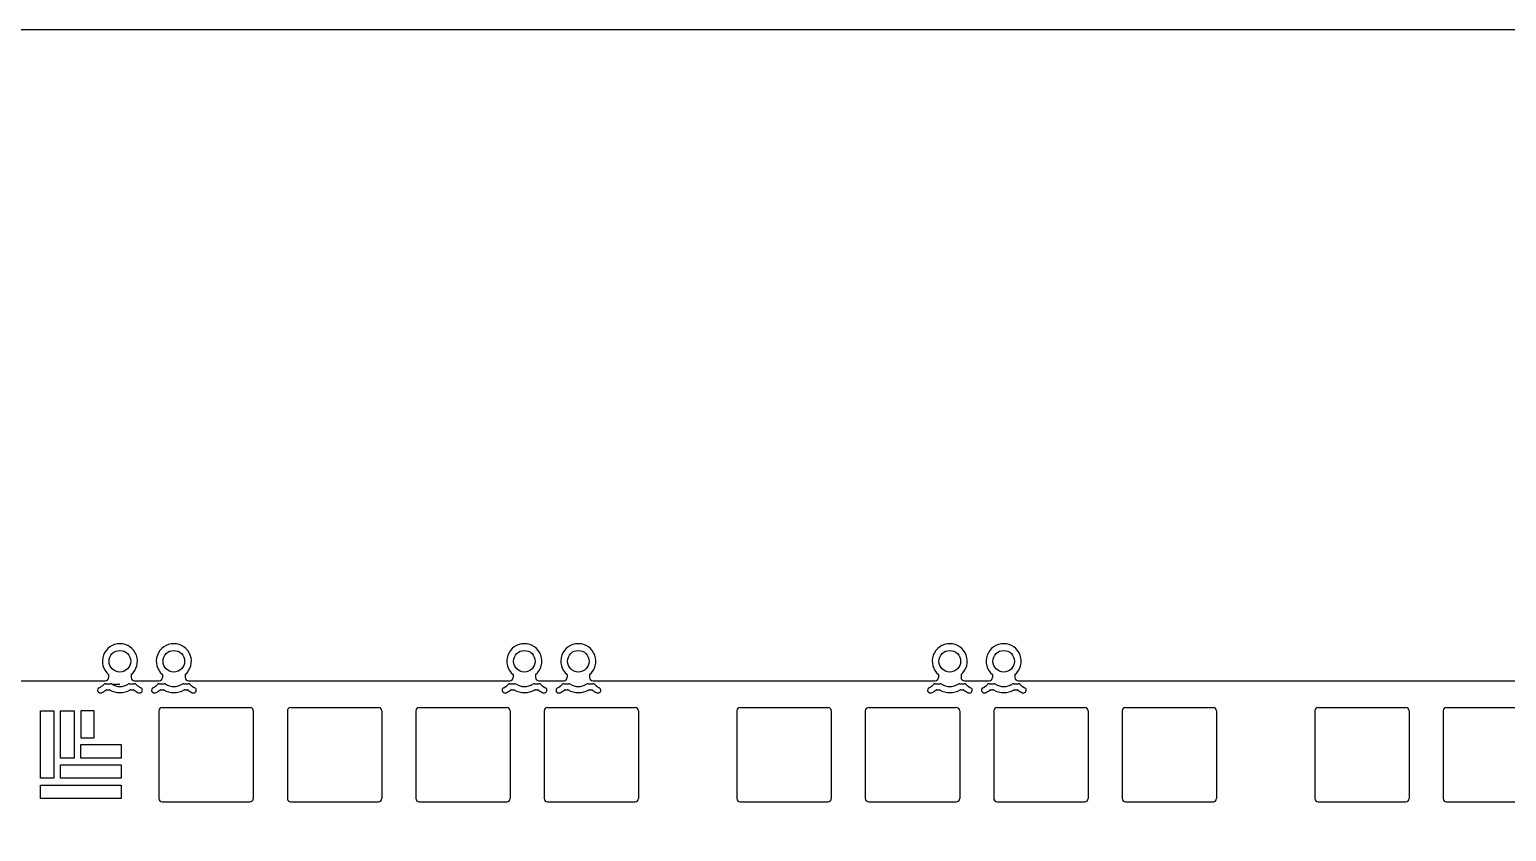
# Model space of a CAD drawing. Header units: millimetres. Extents: x 2604 to 3137, y 1244 to 1720.
# Drawn here: x 2719.6 to 2938.6, y 1601 to 1720 of the extents above; entities that cross this region are included whole.
import ezdxf

# ---------------------------------------------------------------- set-up
doc = ezdxf.new("R2010")
doc.units = ezdxf.units.MM
doc.linetypes.add('solid', pattern=[0])
doc.layers.add('Layer 1', color=7, linetype='Continuous')

msp = doc.modelspace()

# ---------------------------------------------------------------- linework, layer by layer
for p, q in [((2731.3, 1624.25), (2731.3, 1623.84)), ((2734.64, 1624.25), (2734.64, 1623.84)), ((2739.3, 1624.25), (2739.3, 1623.84)), ((2742.64, 1624.25), (2742.64, 1623.84)), ((2791.3, 1624.25), (2791.3, 1623.84)), ((2794.64, 1624.25), (2794.64, 1623.84)), ((2799.3, 1624.25), (2799.3, 1623.84)), ((2802.64, 1624.25), (2802.64, 1623.84)), ((2854.4, 1624.25), (2854.4, 1623.84)), ((2857.74, 1624.25), (2857.74, 1623.84)), ((2862.4, 1624.25), (2862.4, 1623.84)), ((2865.74, 1624.25), (2865.74, 1623.84)), ((2698.47, 1623.34), (2730.8, 1623.34)), ((2731.77, 1622.84), (2732.97, 1622.84)), ((2735.14, 1623.34), (2738.8, 1623.34)), ((2743.14, 1623.34), (2790.8, 1623.34)), ((2795.14, 1623.34), (2798.8, 1623.34)), ((2803.14, 1623.34), (2853.9, 1623.34)), ((2858.24, 1623.34), (2861.9, 1623.34)), ((2866.24, 1623.34), (2940.8, 1623.34)), ((2739.26, 1619.37), (2752.26, 1619.37)), ((2758.31, 1619.37), (2771.31, 1619.37)), ((2777.36, 1619.37), (2790.36, 1619.37)), ((2796.41, 1619.37), (2809.41, 1619.37)), ((2824.99, 1619.37), (2837.99, 1619.37)), ((2844.04, 1619.37), (2857.04, 1619.37)), ((2863.09, 1619.37), (2876.09, 1619.37)), ((2882.14, 1619.37), (2895.14, 1619.37)), ((2910.72, 1619.37), (2923.72, 1619.37)), ((2929.77, 1619.37), (2942.77, 1619.37)), ((2738.76, 1618.87), (2738.76, 1605.87)), ((2752.76, 1618.87), (2752.76, 1605.87)), ((2757.81, 1618.87), (2757.81, 1605.87)), ((2771.81, 1618.87), (2771.81, 1605.87)), ((2776.86, 1618.87), (2776.86, 1605.87)), ((2790.86, 1618.87), (2790.86, 1605.87)), ((2795.91, 1618.87), (2795.91, 1605.87)), ((2809.91, 1618.87), (2809.91, 1605.87)), ((2824.49, 1618.87), (2824.49, 1605.87)), ((2838.49, 1618.87), (2838.49, 1605.87)), ((2843.54, 1618.87), (2843.54, 1605.87)), ((2857.54, 1618.87), (2857.54, 1605.87)), ((2862.59, 1618.87), (2862.59, 1605.87)), ((2876.59, 1618.87), (2876.59, 1605.87)), ((2881.64, 1618.87), (2881.64, 1605.87)), ((2895.64, 1618.87), (2895.64, 1605.87)), ((2910.22, 1618.87), (2910.22, 1605.87)), ((2924.22, 1618.87), (2924.22, 1605.87)), ((2929.27, 1618.87), (2929.27, 1605.87)), ((2739.26, 1605.37), (2752.26, 1605.37)), ((2758.31, 1605.37), (2771.31, 1605.37)), ((2777.36, 1605.37), (2790.36, 1605.37)), ((2796.41, 1605.37), (2809.41, 1605.37)), ((2824.99, 1605.37), (2837.99, 1605.37)), ((2844.04, 1605.37), (2857.04, 1605.37)), ((2863.09, 1605.37), (2876.09, 1605.37)), ((2882.14, 1605.37), (2895.14, 1605.37)), ((2910.72, 1605.37), (2923.72, 1605.37)), ((2929.77, 1605.37), (2942.77, 1605.37))]:
    msp.add_line(p, q)
at = {"linetype": 'solid'}
for p, q in [((2730.86, 1622.9), (2731.55, 1622.9)), ((2730.99, 1622), (2731.38, 1622)), ((2734.42, 1622.9), (2735.11, 1622.9)), ((2734.59, 1622), (2734.98, 1622)), ((2738.86, 1622.9), (2739.55, 1622.9)), ((2738.99, 1622), (2739.38, 1622)), ((2742.42, 1622.9), (2743.11, 1622.9)), ((2742.59, 1622), (2742.98, 1622)), ((2790.86, 1622.9), (2791.55, 1622.9)), ((2790.99, 1622), (2791.38, 1622)), ((2794.42, 1622.9), (2795.11, 1622.9)), ((2794.59, 1622), (2794.98, 1622)), ((2798.86, 1622.9), (2799.55, 1622.9)), ((2798.99, 1622), (2799.38, 1622)), ((2802.42, 1622.9), (2803.11, 1622.9)), ((2802.59, 1622), (2802.98, 1622)), ((2853.96, 1622.9), (2854.65, 1622.9)), ((2854.09, 1622), (2854.48, 1622)), ((2857.52, 1622.9), (2858.21, 1622.9)), ((2857.69, 1622), (2858.08, 1622)), ((2861.96, 1622.9), (2862.65, 1622.9)), ((2862.09, 1622), (2862.48, 1622)), ((2865.52, 1622.9), (2866.21, 1622.9)), ((2865.69, 1622), (2866.08, 1622))]:
    msp.add_line(p, q, dxfattribs=at)
at = {"linetype": 'Continuous', "lineweight": 15}
for p, q in [((2739.26, 1619.37), (2752.26, 1619.37)), ((2758.31, 1619.37), (2771.31, 1619.37)), ((2777.36, 1619.37), (2790.36, 1619.37)), ((2796.41, 1619.37), (2809.41, 1619.37)), ((2824.99, 1619.37), (2837.99, 1619.37)), ((2844.04, 1619.37), (2857.04, 1619.37)), ((2863.09, 1619.37), (2876.09, 1619.37)), ((2882.14, 1619.37), (2895.14, 1619.37)), ((2910.71, 1619.37), (2923.71, 1619.37)), ((2929.76, 1619.37), (2942.76, 1619.37)), ((2738.76, 1605.87), (2738.76, 1618.87)), ((2752.76, 1605.87), (2752.76, 1618.87)), ((2757.81, 1605.87), (2757.81, 1618.87)), ((2771.81, 1605.87), (2771.81, 1618.87)), ((2776.86, 1605.87), (2776.86, 1618.87)), ((2790.86, 1605.87), (2790.86, 1618.87)), ((2795.91, 1605.87), (2795.91, 1618.87)), ((2809.91, 1605.87), (2809.91, 1618.87)), ((2824.49, 1605.87), (2824.49, 1618.87)), ((2838.49, 1605.87), (2838.49, 1618.87)), ((2843.54, 1605.87), (2843.54, 1618.87)), ((2857.54, 1605.87), (2857.54, 1618.87)), ((2862.59, 1605.87), (2862.59, 1618.87)), ((2876.59, 1605.87), (2876.59, 1618.87)), ((2881.64, 1605.87), (2881.64, 1618.87)), ((2895.64, 1605.87), (2895.64, 1618.87)), ((2910.21, 1605.87), (2910.21, 1618.87)), ((2924.21, 1605.87), (2924.21, 1618.87)), ((2929.26, 1605.87), (2929.26, 1618.87)), ((2739.26, 1605.37), (2752.26, 1605.37)), ((2758.31, 1605.37), (2771.31, 1605.37)), ((2777.36, 1605.37), (2790.36, 1605.37)), ((2796.41, 1605.37), (2809.41, 1605.37)), ((2824.99, 1605.37), (2837.99, 1605.37)), ((2844.04, 1605.37), (2857.04, 1605.37)), ((2863.09, 1605.37), (2876.09, 1605.37)), ((2882.14, 1605.37), (2895.14, 1605.37)), ((2910.71, 1605.37), (2923.71, 1605.37)), ((2929.76, 1605.37), (2942.76, 1605.37))]:
    msp.add_line(p, q, dxfattribs=at)
msp.add_lwpolyline([(2603.59, 1719.96), (3136.55, 1719.96), (3136.55, 1244.05), (2603.59, 1244.05)], close=True)
for centre in [(2732.97, 1626.24), (2740.97, 1626.24), (2792.97, 1626.24), (2800.97, 1626.24), (2856.07, 1626.24), (2864.07, 1626.24)]:
    msp.add_circle(centre, 1.6)
for centre, radius, start, end in [((2732.97, 1626.24), 2.6, 310, 230), ((2740.97, 1626.24), 2.6, 310, 230), ((2792.97, 1626.24), 2.6, 310, 230), ((2800.97, 1626.24), 2.6, 310, 230), ((2856.07, 1626.24), 2.6, 310, 230), ((2864.07, 1626.24), 2.6, 310, 230), ((2730.8, 1623.84), 0.5, 270, 0), ((2735.14, 1623.84), 0.5, 180, 270), ((2738.8, 1623.84), 0.5, 270, 0), ((2743.14, 1623.84), 0.5, 180, 270), ((2790.8, 1623.84), 0.5, 270, 0), ((2795.14, 1623.84), 0.5, 180, 270), ((2798.8, 1623.84), 0.5, 270, 0), ((2803.14, 1623.84), 0.5, 180, 270), ((2853.9, 1623.84), 0.5, 270, 0), ((2858.24, 1623.84), 0.5, 180, 270), ((2861.9, 1623.84), 0.5, 270, 0), ((2866.24, 1623.84), 0.5, 180, 270), ((2739.26, 1618.87), 0.5, 90, 180), ((2752.26, 1618.87), 0.5, 0, 90), ((2758.31, 1618.87), 0.5, 90, 180), ((2771.31, 1618.87), 0.5, 0, 90), ((2777.36, 1618.87), 0.5, 90, 180), ((2790.36, 1618.87), 0.5, 0, 90), ((2796.41, 1618.87), 0.5, 90, 180), ((2809.41, 1618.87), 0.5, 0, 90), ((2824.99, 1618.87), 0.5, 90, 180), ((2837.99, 1618.87), 0.5, 0, 90), ((2844.04, 1618.87), 0.5, 90, 180), ((2857.04, 1618.87), 0.5, 0, 90), ((2863.09, 1618.87), 0.5, 90, 180), ((2876.09, 1618.87), 0.5, 0, 90), ((2882.14, 1618.87), 0.5, 90, 180), ((2895.14, 1618.87), 0.5, 0, 90), ((2910.72, 1618.87), 0.5, 90, 180), ((2923.72, 1618.87), 0.5, 0, 90), ((2929.77, 1618.87), 0.5, 90, 180), ((2739.26, 1605.87), 0.5, 180, 270), ((2752.26, 1605.87), 0.5, 270, 0), ((2758.31, 1605.87), 0.5, 180, 270), ((2771.31, 1605.87), 0.5, 270, 0), ((2777.36, 1605.87), 0.5, 180, 270), ((2790.36, 1605.87), 0.5, 270, 0), ((2796.41, 1605.87), 0.5, 180, 270), ((2809.41, 1605.87), 0.5, 270, 0), ((2824.99, 1605.87), 0.5, 180, 270), ((2837.99, 1605.87), 0.5, 270, 0), ((2844.04, 1605.87), 0.5, 180, 270), ((2857.04, 1605.87), 0.5, 270, 0), ((2863.09, 1605.87), 0.5, 180, 270), ((2876.09, 1605.87), 0.5, 270, 0), ((2882.14, 1605.87), 0.5, 180, 270), ((2895.14, 1605.87), 0.5, 270, 0), ((2910.72, 1605.87), 0.5, 180, 270), ((2923.72, 1605.87), 0.5, 270, 0), ((2929.77, 1605.87), 0.5, 180, 270)]:
    msp.add_arc(centre, radius, start, end)
at = {"linetype": 'solid'}
for centre, radius, start, end in [((2730.08, 1621.94), 0.412, 115.5771, 295.5771), ((2728.87, 1624.48), 2.4, 295.5771, 315.0356), ((2728.87, 1624.48), 3.23, 295.5771, 308.9424), ((2730.86, 1622.49), 0.412, 90, 135.0356), ((2730.99, 1621.85), 0.15, 90, 128.9424), ((2731.38, 1621.85), 0.15, 61.2116, 90), ((2732.98, 1624.78), 3.19, 241.2116, 298.7884), ((2731.55, 1622.49), 0.412, 57.9108, 90), ((2732.98, 1624.78), 2.29, 237.9108, 302.0892), ((2734.42, 1622.49), 0.412, 90, 122.0892), ((2734.59, 1621.85), 0.15, 90, 118.7884), ((2734.98, 1621.85), 0.15, 51.0576, 90), ((2737.1, 1624.48), 3.23, 231.0576, 244.4229), ((2735.11, 1622.49), 0.412, 44.9644, 90), ((2737.1, 1624.48), 2.4, 224.9644, 244.4229), ((2735.89, 1621.94), 0.412, 244.4229, 64.4229), ((2738.08, 1621.94), 0.412, 115.5771, 295.5771), ((2736.87, 1624.48), 2.4, 295.5771, 315.0356), ((2736.87, 1624.48), 3.23, 295.5771, 308.9424), ((2738.86, 1622.49), 0.412, 90, 135.0356), ((2738.99, 1621.85), 0.15, 90, 128.9424), ((2739.38, 1621.85), 0.15, 61.2116, 90), ((2740.98, 1624.78), 3.19, 241.2116, 298.7884), ((2739.55, 1622.49), 0.412, 57.9108, 90), ((2740.98, 1624.78), 2.29, 237.9108, 302.0892), ((2742.42, 1622.49), 0.412, 90, 122.0892), ((2742.59, 1621.85), 0.15, 90, 118.7884), ((2742.98, 1621.85), 0.15, 51.0576, 90), ((2745.1, 1624.48), 3.23, 231.0576, 244.4229), ((2743.11, 1622.49), 0.412, 44.9644, 90), ((2745.1, 1624.48), 2.4, 224.9644, 244.4229), ((2743.89, 1621.94), 0.412, 244.4229, 64.4229), ((2790.08, 1621.94), 0.412, 115.5771, 295.5771), ((2788.87, 1624.48), 2.4, 295.5771, 315.0356), ((2788.87, 1624.48), 3.23, 295.5771, 308.9424), ((2790.86, 1622.49), 0.412, 90, 135.0356), ((2790.99, 1621.85), 0.15, 90, 128.9424), ((2791.38, 1621.85), 0.15, 61.2116, 90), ((2792.98, 1624.78), 3.19, 241.2116, 298.7884), ((2791.55, 1622.49), 0.412, 57.9108, 90), ((2792.98, 1624.78), 2.29, 237.9108, 302.0892), ((2794.42, 1622.49), 0.412, 90, 122.0892), ((2794.59, 1621.85), 0.15, 90, 118.7884), ((2794.98, 1621.85), 0.15, 51.0576, 90), ((2797.1, 1624.48), 3.23, 231.0576, 244.4229), ((2795.11, 1622.49), 0.412, 44.9644, 90), ((2797.1, 1624.48), 2.4, 224.9644, 244.4229), ((2795.89, 1621.94), 0.412, 244.4229, 64.4229), ((2798.08, 1621.94), 0.412, 115.5771, 295.5771), ((2796.87, 1624.48), 2.4, 295.5771, 315.0356), ((2796.87, 1624.48), 3.23, 295.5771, 308.9424), ((2798.86, 1622.49), 0.412, 90, 135.0356), ((2798.99, 1621.85), 0.15, 90, 128.9424), ((2799.38, 1621.85), 0.15, 61.2116, 90), ((2800.98, 1624.78), 3.19, 241.2116, 298.7884), ((2799.55, 1622.49), 0.412, 57.9108, 90), ((2800.98, 1624.78), 2.29, 237.9108, 302.0892), ((2802.42, 1622.49), 0.412, 90, 122.0892), ((2802.59, 1621.85), 0.15, 90, 118.7884), ((2802.98, 1621.85), 0.15, 51.0576, 90), ((2805.1, 1624.48), 3.23, 231.0576, 244.4229), ((2803.11, 1622.49), 0.412, 44.9644, 90), ((2805.1, 1624.48), 2.4, 224.9644, 244.4229), ((2803.89, 1621.94), 0.412, 244.4229, 64.4229), ((2853.18, 1621.94), 0.412, 115.5771, 295.5771), ((2851.97, 1624.48), 2.4, 295.5771, 315.0356), ((2851.97, 1624.48), 3.23, 295.5771, 308.9424), ((2853.96, 1622.49), 0.412, 90, 135.0356), ((2854.09, 1621.85), 0.15, 90, 128.9424), ((2854.48, 1621.85), 0.15, 61.2116, 90), ((2856.08, 1624.78), 3.19, 241.2116, 298.7884), ((2854.65, 1622.49), 0.412, 57.9108, 90), ((2856.08, 1624.78), 2.29, 237.9108, 302.0892), ((2857.52, 1622.49), 0.412, 90, 122.0892), ((2857.69, 1621.85), 0.15, 90, 118.7884), ((2858.08, 1621.85), 0.15, 51.0576, 90), ((2860.2, 1624.48), 3.23, 231.0576, 244.4229), ((2858.21, 1622.49), 0.412, 44.9644, 90), ((2860.2, 1624.48), 2.4, 224.9644, 244.4229), ((2858.99, 1621.94), 0.412, 244.4229, 64.4229), ((2861.18, 1621.94), 0.412, 115.5771, 295.5771), ((2859.97, 1624.48), 2.4, 295.5771, 315.0356), ((2859.97, 1624.48), 3.23, 295.5771, 308.9424), ((2861.96, 1622.49), 0.412, 90, 135.0356), ((2862.09, 1621.85), 0.15, 90, 128.9424), ((2862.48, 1621.85), 0.15, 61.2116, 90), ((2864.08, 1624.78), 3.19, 241.2116, 298.7884), ((2862.65, 1622.49), 0.412, 57.9108, 90), ((2864.08, 1624.78), 2.29, 237.9108, 302.0892), ((2865.52, 1622.49), 0.412, 90, 122.0892), ((2865.69, 1621.85), 0.15, 90, 118.7884), ((2866.08, 1621.85), 0.15, 51.0576, 90), ((2868.2, 1624.48), 3.23, 231.0576, 244.4229), ((2866.21, 1622.49), 0.412, 44.9644, 90), ((2868.2, 1624.48), 2.4, 224.9644, 244.4229), ((2866.99, 1621.94), 0.412, 244.4229, 64.4229)]:
    msp.add_arc(centre, radius, start, end, dxfattribs=at)
at = {"linetype": 'Continuous', "lineweight": 15}
for centre, start, end in [((2739.26, 1618.87), 89.9991, 179.9998), ((2752.26, 1618.87), 359.9999, 89.9997), ((2758.31, 1618.87), 89.9991, 179.9998), ((2771.31, 1618.87), 359.9999, 89.9997), ((2777.36, 1618.87), 89.9991, 179.9998), ((2790.36, 1618.87), 359.9999, 89.9997), ((2796.41, 1618.87), 89.9991, 179.9998), ((2809.41, 1618.87), 359.9999, 89.9997), ((2824.99, 1618.87), 89.9999, 179.9998), ((2837.99, 1618.87), 359.9999, 89.9997), ((2844.04, 1618.87), 89.9999, 179.9998), ((2857.04, 1618.87), 359.9999, 90), ((2863.09, 1618.87), 89.9999, 179.9998), ((2876.09, 1618.87), 359.9999, 90), ((2882.14, 1618.87), 89.9999, 179.9998), ((2895.14, 1618.87), 359.9999, 90), ((2910.71, 1618.87), 89.9991, 179.9998), ((2923.71, 1618.87), 359.9999, 89.9997), ((2929.76, 1618.87), 89.9991, 179.9998), ((2739.26, 1605.87), 179.9998, 270.0009), ((2752.26, 1605.87), 270.0003, 0.0005), ((2758.31, 1605.87), 179.9998, 270.0009), ((2771.31, 1605.87), 270.0003, 0.0005), ((2777.36, 1605.87), 179.9998, 270.0009), ((2790.36, 1605.87), 270.0003, 0.0005), ((2796.41, 1605.87), 179.9998, 270.0009), ((2809.41, 1605.87), 270.0003, 0.0005), ((2824.99, 1605.87), 179.9998, 270.0001), ((2837.99, 1605.87), 270.0003, 0.0005), ((2844.04, 1605.87), 179.9998, 270.0001), ((2857.04, 1605.87), 270, 0.0005), ((2863.09, 1605.87), 179.9998, 270.0001), ((2876.09, 1605.87), 270, 0.0005), ((2882.14, 1605.87), 179.9998, 270.0001), ((2895.14, 1605.87), 270, 0.0005), ((2910.71, 1605.87), 179.9998, 270.0009), ((2923.71, 1605.87), 270.0003, 0.0005), ((2929.76, 1605.87), 179.9998, 270.0009)]:
    msp.add_arc(centre, 0.5, start, end, dxfattribs=at)
at = {"layer": 'Layer 1'}
for points in [[(2723.17, 1618.87), (2723.17, 1608.87), (2721.17, 1608.87), (2721.17, 1618.87)], [(2727.17, 1618.87), (2727.17, 1614.87), (2729.17, 1614.87), (2729.17, 1618.87)], [(2727.17, 1613.87), (2733.17, 1613.87), (2733.17, 1611.87), (2727.17, 1611.87)], [(2724.17, 1610.87), (2733.17, 1610.87), (2733.17, 1608.87), (2724.17, 1608.87)]]:
    msp.add_lwpolyline(points, close=True, dxfattribs=at)
for points in [[(2726.17, 1618.87), (2726.17, 1611.87), (2724.17, 1611.87), (2724.17, 1618.87), (2726.17, 1618.87)], [(2721.17, 1607.87), (2733.17, 1607.87), (2733.17, 1605.87), (2721.17, 1605.87), (2721.17, 1607.87)]]:
    msp.add_lwpolyline(points, dxfattribs=at)

doc.saveas('drawing.dxf')
